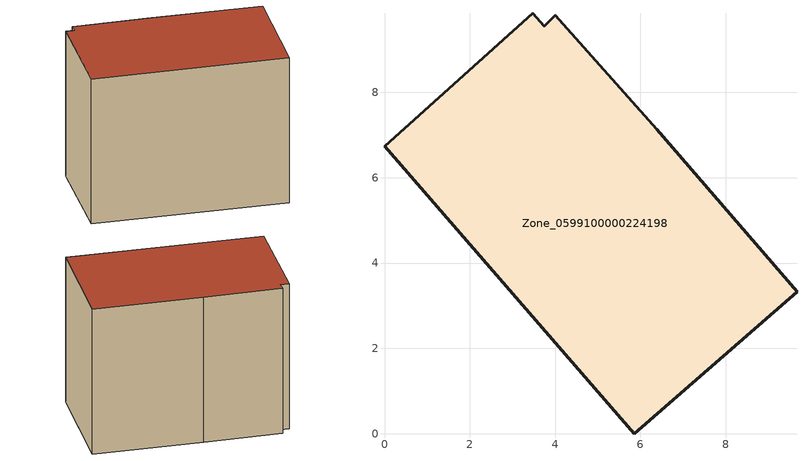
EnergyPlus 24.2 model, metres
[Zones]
Zone_0599100000224198
 floor ground (C_G): 3.48,9.86 3.74,9.56 4,9.81 6.38,7.14 9.67,3.33 5.86,0 0,6.74 z0
 wall outside (C_F): 0,6.74 5.86,0 9.67,3.33 6.38,7.14 4,9.81 3.74,9.56 3.48,9.86 0,6.74 z0:7.17
 roof outside (C_R): 3.74,9.56 3.48,9.86 0,6.74 5.86,0 9.67,3.33 6.38,7.14 4,9.81 z7.17
[BUILDING]
Pand.0599100000224198: North Axis=0; Terrain=City; Loads Convergence Tolerance Value=0.04; Temperature Convergence Tolerance Value=0.4; Solar Distribution=FullExterior; Maximum Number of Warmup Days=25; Minimum Number of Warmup Days=1
[Site:Location]
Rotterdam.The.Hague.AP_ZH_NLD Design_Conditions: Latitude=51.96; Longitude=4.45; Time Zone=1; Elevation=-4.5
[SITE:GROUNDTEMPERATURE:BUILDINGSURFACE]
18, 18, 18, 18, 18, 18, 18, 18, 18, 18, 18, 18
[MATERIAL] Thermal Absorptance=0.9; Solar Absorptance=0.7; Visible Absorptance=0.7
Name | Roughness | Thickness | Conductivity | Density | Specific Heat
G.TI.1946 | MediumSmooth | 0.15 | 1 | 540 | 1210
F.TI.1946 | Rough | 0.3 | 0.857143 | 1920 | 840
R.TI.1946 | MediumRough | 0.2 | 0.1 | 1500 | 1000
[CONSTRUCTION]
C_G: G.TI.1946
C_F: F.TI.1946
C_R: R.TI.1946
[ZONE]
Zone_0599100000224198: Type=1; Multiplier=1; Ceiling Height=Autocalculate; Volume=Autocalculate; Floor Area=autocalculate; Part of Total Floor Area=Yes
[ZONEINFILTRATION:DESIGNFLOWRATE]
Infil_Zone_0599100000224198: Zone or ZoneList or Space or SpaceList=Zone_0599100000224198; Schedule=AlwaysOn; Design Flow Rate Calculation Method=Flow/Area; Flow Rate per Floor Area=0.003; Constant Term Coefficient=1; Temperature Term Coefficient=0; Velocity Term Coefficient=0; Velocity Squared Term Coefficient=0
[HVACTEMPLATE:ZONE:IDEALLOADSAIRSYSTEM]
Zone_0599100000224198: Maximum Heating Supply Air Temperature=50; Minimum Cooling Supply Air Temperature=13; Maximum Heating Supply Air Humidity Ratio=0.0156; Minimum Cooling Supply Air Humidity Ratio=0.0077; Heating Limit=NoLimit; Cooling Limit=NoLimit; Dehumidification Control Type=ConstantSensibleHeatRatio; Cooling Sensible Heat Ratio=0.7; Dehumidification Setpoint=60; Humidification Control Type=None; Humidification Setpoint=30; Outdoor Air Method=None; Outdoor Air Flow Rate per Person=0.00944; Outdoor Air Flow Rate per Zone Floor Area=0; Outdoor Air Flow Rate per Zone=0; Demand Controlled Ventilation Type=None; Outdoor Air Economizer Type=NoEconomizer; Heat Recovery Type=None; Sensible Heat Recovery Effectiveness=0.7; Latent Heat Recovery Effectiveness=0.65
[ZONECONTROL:THERMOSTAT]
ThermostatControl_Zone_0599100000224198: Zone or ZoneList=Zone_0599100000224198; Control Type Schedule=DualSetpointControlType; Control 1=Thermostat_Zone_0599100000224198; Temperature Difference Between Cutout And Setpoint=0
[THERMOSTATSETPOINT:DUALSETPOINT]
Thermostat_Zone_0599100000224198: Heating Setpoint Temperature Schedule=HeatingSetpoint_Zone_0599100000224198; Cooling Setpoint Temperature Schedule=CoolingSetpoint_Zone_0599100000224198
[SCHEDULE:COMPACT]
HeatingSetpoint_Zone_0599100000224198: Through: 12/31, For: AllDays, Until: 24:00, 21
CoolingSetpoint_Zone_0599100000224198: Through: 12/31, For: AllDays, Until: 24:00, 24
DualSetpointControlType: Through: 12/31, For: AllDays, Until: 24:00, 4
AlwaysOn: Through: 12/31, For: AllDays, Until: 24:00, 1
